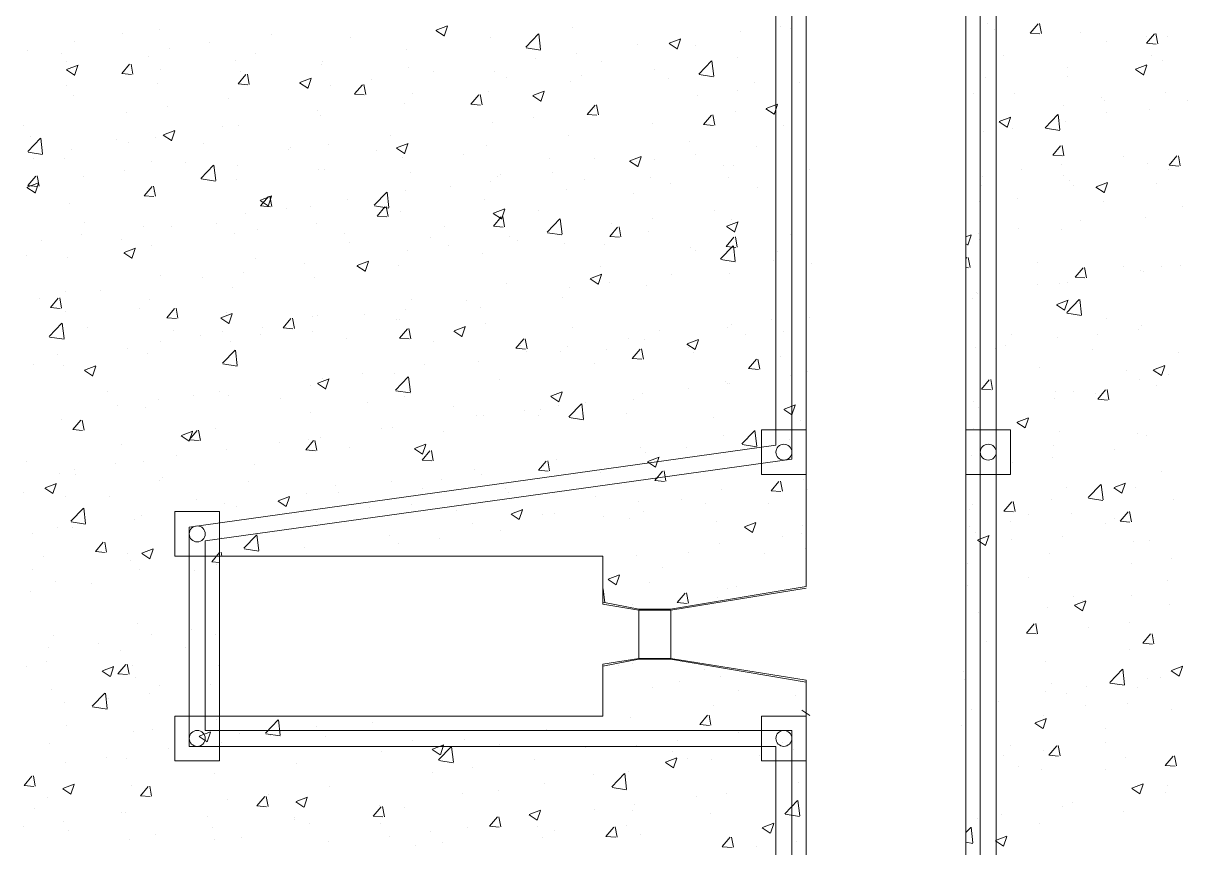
# Model space of a CAD drawing. Header units: millimetres. Extents: x 100 to 1222, y 100 to 694.
# Drawn here: x 294.12 to 300.95, y 525.92 to 530.76 of the extents above; entities that cross this region are included whole.
import ezdxf

# ---------------------------------------------------------------- set-up
doc = ezdxf.new("R2010")
doc.units = ezdxf.units.MM
for name, color, linetype, lineweight in [('Alvenaria', 8, 'Continuous', 9), ('Aço 1020', 6, 'Continuous', 9), ('DIVERSOS', 1, 'Continuous', 9), ('PAREDE', 7, 'Continuous', 9)]:
    doc.layers.add(name, color=color, linetype=linetype, lineweight=lineweight)

msp = doc.modelspace()

# ---------------------------------------------------------------- linework, layer by layer
at = {"layer": 'Alvenaria'}
for p, q in [((294.6965, 530.6985), (294.6965, 530.6985)), ((294.9147, 530.7269), (294.9147, 530.7269)), ((296.5391, 530.7182), (296.5865, 530.6862)), ((296.5403, 530.7209), (296.607, 530.7465)), ((296.5868, 530.6861), (296.6061, 530.7437)), ((297.0663, 530.6207), (297.1405, 530.698)), ((297.1532, 530.6078), (297.1427, 530.6983)), ((297.3382, 530.7373), (297.3382, 530.7373)), ((298.3243, 530.7126), (298.3243, 530.7126)), ((298.5627, 530.744), (298.5627, 530.744)), ((298.6214, 530.7281), (298.6214, 530.7281)), ((299.7752, 530.7582), (299.7752, 530.7582)), ((299.8176, 530.7259), (299.8176, 530.7259)), ((300.0281, 530.7036), (300.0741, 530.7583)), ((300.0281, 530.7036), (300.0851, 530.6986)), ((300.0937, 530.7002), (300.0827, 530.7599)), ((300.3261, 530.7044), (300.3261, 530.7044)), ((300.7113, 530.6438), (300.7573, 530.6986)), ((300.7769, 530.6404), (300.7659, 530.7001)), ((294.42, 530.6555), (294.42, 530.6555)), ((295.2111, 530.6455), (295.2111, 530.6455)), ((295.5718, 530.693), (295.5718, 530.693)), ((296.0357, 530.68), (296.0357, 530.68)), ((296.8571, 530.6764), (296.8571, 530.6764)), ((297.7227, 530.6334), (297.7227, 530.6334)), ((297.9079, 530.6419), (297.9553, 530.6099)), ((297.9092, 530.6446), (297.9759, 530.6702)), ((297.9557, 530.6098), (297.975, 530.6674)), ((298.0659, 530.6328), (298.0659, 530.6328)), ((300.4752, 530.6531), (300.4752, 530.6531)), ((300.7113, 530.6438), (300.7683, 530.6388)), ((300.7136, 530.6845), (300.7136, 530.6845)), ((300.8346, 530.6829), (300.8346, 530.6829)), ((294.141, 530.6031), (294.141, 530.6031)), ((294.3427, 530.5845), (294.3427, 530.5845)), ((294.8511, 530.563), (294.8511, 530.563)), ((294.9726, 530.6141), (294.9726, 530.6141)), ((295.4802, 530.5847), (295.4802, 530.5847)), ((296.368, 530.6093), (296.368, 530.6093)), ((297.0679, 530.6172), (297.1527, 530.604)), ((297.362, 530.5859), (297.362, 530.5859)), ((298.3104, 530.5587), (298.3104, 530.5587)), ((299.8736, 530.5739), (299.8736, 530.5739)), ((300.7395, 530.5735), (300.7395, 530.5735)), ((294.371, 530.5349), (294.371, 530.5349)), ((294.3711, 530.4899), (294.4378, 530.5155)), ((294.4176, 530.4552), (294.4369, 530.5127)), ((294.6948, 530.4653), (294.7407, 530.52)), ((294.7603, 530.4619), (294.7493, 530.5216)), ((294.9247, 530.4893), (294.9247, 530.4893)), ((295.3596, 530.5415), (295.3596, 530.5415)), ((295.8681, 530.5201), (295.8681, 530.5201)), ((295.8733, 530.5379), (295.8733, 530.5379)), ((296.3765, 530.4986), (296.3765, 530.4986)), ((297.1235, 530.5546), (297.1235, 530.5546)), ((297.5104, 530.5374), (297.5104, 530.5374)), ((297.8213, 530.4917), (297.8213, 530.4917)), ((298.0828, 530.4631), (298.157, 530.5404)), ((298.1698, 530.4502), (298.1593, 530.5406)), ((300.2448, 530.5021), (300.2448, 530.5021)), ((300.6457, 530.4893), (300.6931, 530.4574)), ((300.6469, 530.492), (300.7136, 530.5176)), ((300.6934, 530.4572), (300.7127, 530.5148)), ((300.804, 530.5412), (300.804, 530.5412)), ((294.3699, 530.4872), (294.4173, 530.4553)), ((294.6948, 530.4653), (294.7517, 530.4603)), ((295.378, 530.4056), (295.4239, 530.4603)), ((295.3922, 530.4769), (295.3922, 530.4769)), ((295.4435, 530.4021), (295.4325, 530.4618)), ((295.74, 530.4137), (295.8067, 530.4393)), ((295.7865, 530.3789), (295.8058, 530.4364)), ((296.1612, 530.4279), (296.1612, 530.4279)), ((296.522, 530.4754), (296.522, 530.4754)), ((296.885, 530.4771), (296.885, 530.4771)), ((296.955, 530.4421), (296.955, 530.4421)), ((297.3266, 530.4203), (297.3266, 530.4203)), ((297.3934, 530.4556), (297.3934, 530.4556)), ((297.9019, 530.4341), (297.9019, 530.4341)), ((298.0845, 530.4595), (298.1692, 530.4464)), ((299.7637, 530.4411), (299.7637, 530.4411)), ((300.2485, 530.4458), (300.2485, 530.4458)), ((294.3693, 530.394), (294.3693, 530.394)), ((294.9031, 530.4098), (294.9031, 530.4098)), ((295.378, 530.4055), (295.4349, 530.4005)), ((295.7388, 530.411), (295.7861, 530.379)), ((295.9228, 530.3965), (295.9228, 530.3965)), ((296.0612, 530.3458), (296.1071, 530.4005)), ((296.1267, 530.3423), (296.1157, 530.4021)), ((296.8455, 530.3593), (296.8455, 530.3593)), ((297.1089, 530.3374), (297.1755, 530.363)), ((297.1554, 530.3026), (297.1747, 530.3602)), ((298.3121, 530.3683), (298.3121, 530.3683)), ((298.4104, 530.4126), (298.4104, 530.4126)), ((298.6729, 530.4158), (298.6729, 530.4158)), ((300.8238, 530.3563), (300.8238, 530.3563)), ((294.4084, 530.3384), (294.4084, 530.3384)), ((295.3212, 530.3173), (295.3212, 530.3173)), ((296.0612, 530.3457), (296.1181, 530.3408)), ((296.3564, 530.2922), (296.3564, 530.2922)), ((296.3995, 530.3467), (296.3995, 530.3467)), ((296.7443, 530.286), (296.7903, 530.3407)), ((296.7443, 530.286), (296.8013, 530.281)), ((296.8099, 530.2826), (296.7989, 530.3423)), ((297.1076, 530.3347), (297.155, 530.3027)), ((298.0737, 530.337), (298.0737, 530.337)), ((298.4777, 530.2611), (298.5444, 530.2867)), ((298.5242, 530.2263), (298.5435, 530.2839)), ((299.6931, 530.3505), (299.6931, 530.3505)), ((299.9358, 530.3482), (299.9358, 530.3482)), ((300.4442, 530.3267), (300.4442, 530.3267)), ((300.463, 530.3088), (300.463, 530.3088)), ((300.9527, 530.3052), (300.9527, 530.3052)), ((294.722, 530.2384), (294.722, 530.2384)), ((294.9605, 530.2698), (294.9605, 530.2698)), ((295.844, 530.2514), (295.844, 530.2514)), ((295.8617, 530.2208), (295.8617, 530.2208)), ((297.4275, 530.2262), (297.4735, 530.281)), ((297.4275, 530.2262), (297.4845, 530.2212)), ((297.4721, 530.2578), (297.4721, 530.2578)), ((297.4931, 530.2228), (297.4821, 530.2825)), ((298.1107, 530.1665), (298.1567, 530.2212)), ((298.1763, 530.163), (298.1653, 530.2227)), ((298.2988, 530.2417), (298.2988, 530.2417)), ((298.4765, 530.2584), (298.5239, 530.2264)), ((300.1159, 530.1477), (300.1901, 530.2251)), ((300.2029, 530.1349), (300.1924, 530.2253)), ((300.2246, 530.2774), (300.2246, 530.2774)), ((300.4768, 530.2367), (300.4768, 530.2367)), ((300.7279, 530.2564), (300.7279, 530.2564)), ((294.1205, 530.1592), (294.1205, 530.1592)), ((295.2885, 530.156), (295.2885, 530.156)), ((295.3806, 530.1598), (295.3806, 530.1598)), ((296.8729, 530.1789), (296.8729, 530.1789)), ((297.1114, 530.2103), (297.1114, 530.2103)), ((297.8097, 530.1746), (297.8097, 530.1746)), ((298.1107, 530.1664), (298.1677, 530.1614)), ((298.5821, 530.1598), (298.5821, 530.1598)), ((299.8454, 530.1821), (299.8927, 530.1502)), ((299.8466, 530.1848), (299.9133, 530.2104)), ((299.8931, 530.15), (299.9124, 530.2076)), ((300.2332, 530.185), (300.2332, 530.185)), ((294.1429, 530.0082), (294.2171, 530.0855)), ((294.1572, 530.0978), (294.1572, 530.0978)), ((294.2299, 529.9953), (294.2194, 530.0858)), ((294.8916, 530.0928), (294.8916, 530.0928)), ((294.9385, 530.1038), (294.9858, 530.0718)), ((294.9397, 530.1064), (295.0064, 530.132)), ((294.9862, 530.0717), (295.0055, 530.1292)), ((296.2714, 530.0997), (296.2714, 530.0997)), ((297.315, 530.1032), (297.315, 530.1032)), ((299.7521, 530.124), (299.7521, 530.124)), ((299.9213, 530.1413), (299.9213, 530.1413)), ((300.1176, 530.1442), (300.2023, 530.1311)), ((294.3968, 530.0213), (294.3968, 530.0213)), ((294.6656, 530.0763), (294.6656, 530.0763)), ((294.733, 530.0607), (294.733, 530.0607)), ((295.1741, 530.0548), (295.1741, 530.0548)), ((295.6722, 530.0208), (295.6722, 530.0208)), ((295.6826, 530.0333), (295.6826, 530.0333)), ((295.9106, 530.0522), (295.9106, 530.0522)), ((296.191, 530.0118), (296.191, 530.0118)), ((296.3073, 530.0275), (296.3547, 529.9955)), ((296.3085, 530.0302), (296.3752, 530.0558)), ((296.3551, 529.9954), (296.3744, 530.0529)), ((296.8339, 530.0422), (296.8339, 530.0422)), ((298.0266, 530.0644), (298.0266, 530.0644)), ((298.4223, 530.0402), (298.4223, 530.0402)), ((300.1603, 529.9872), (300.2062, 530.0419)), ((300.2259, 529.9837), (300.2148, 530.0434)), ((294.1446, 530.0046), (294.2293, 529.9915)), ((294.1775, 529.9653), (294.1775, 529.9653)), ((294.358, 529.9698), (294.358, 529.9698)), ((294.8665, 529.9484), (294.8665, 529.9484)), ((295.0706, 529.9416), (295.0706, 529.9416)), ((296.3449, 529.9751), (296.3449, 529.9751)), ((296.6995, 529.9904), (296.6995, 529.9904)), ((297.208, 529.9689), (297.208, 529.9689)), ((297.4711, 529.9691), (297.4711, 529.9691)), ((297.6762, 529.9512), (297.7236, 529.9192)), ((297.6774, 529.9539), (297.7441, 529.9795)), ((297.7164, 529.9474), (297.7164, 529.9474)), ((297.7239, 529.9191), (297.7432, 529.9767)), ((297.8231, 529.9613), (297.8231, 529.9613)), ((298.0616, 529.9927), (298.0616, 529.9927)), ((300.1603, 529.9871), (300.2172, 529.9821)), ((300.5732, 529.9806), (300.5732, 529.9806)), ((300.8435, 529.9274), (300.8894, 529.9821)), ((300.9091, 529.9239), (300.898, 529.9836)), ((294.7099, 529.8941), (294.7099, 529.8941)), ((295.1595, 529.8505), (295.2337, 529.9278)), ((295.2464, 529.8376), (295.2359, 529.9281)), ((295.3749, 529.9269), (295.3749, 529.9269)), ((295.8501, 529.9037), (295.8501, 529.9037)), ((295.8834, 529.9054), (295.8834, 529.9054)), ((296.3919, 529.8839), (296.3919, 529.8839)), ((296.9156, 529.8737), (296.9156, 529.8737)), ((297.2216, 529.8821), (297.2216, 529.8821)), ((298.2249, 529.9259), (298.2249, 529.9259)), ((298.2872, 529.9246), (298.2872, 529.9246)), ((298.7334, 529.9044), (298.7334, 529.9044)), ((299.974, 529.9018), (299.974, 529.9018)), ((300.2125, 529.9332), (300.2125, 529.9332)), ((300.7163, 529.9393), (300.7163, 529.9393)), ((300.8405, 529.9034), (300.8405, 529.9034)), ((300.8435, 529.9273), (300.9004, 529.9224)), ((294.1394, 529.7992), (294.2061, 529.8248)), ((294.1437, 529.8086), (294.1897, 529.8634)), ((294.1437, 529.8086), (294.2007, 529.8036)), ((294.1859, 529.7645), (294.2052, 529.822)), ((294.2093, 529.8052), (294.1983, 529.8649)), ((294.4715, 529.8627), (294.4715, 529.8627)), ((294.8925, 529.7454), (294.8815, 529.8051)), ((295.1611, 529.847), (295.2458, 529.8338)), ((295.369, 529.8427), (295.369, 529.8427)), ((296.8608, 529.8346), (296.8608, 529.8346)), ((296.9003, 529.8624), (296.9003, 529.8624)), ((297.4088, 529.8409), (297.4088, 529.8409)), ((297.7982, 529.8575), (297.7982, 529.8575)), ((297.9173, 529.8195), (297.9173, 529.8195)), ((298.2548, 529.8553), (298.2548, 529.8553)), ((299.7405, 529.8069), (299.7405, 529.8069)), ((299.7503, 529.8615), (299.7503, 529.8615)), ((300.2216, 529.8679), (300.2216, 529.8679)), ((300.2588, 529.84), (300.2588, 529.84)), ((300.2851, 529.808), (300.2851, 529.808)), ((300.4151, 529.8013), (300.4818, 529.8269)), ((300.4617, 529.7665), (300.481, 529.8241)), ((300.7672, 529.8185), (300.7672, 529.8185)), ((294.1381, 529.7965), (294.1855, 529.7646)), ((294.8269, 529.7489), (294.8729, 529.8036)), ((294.8269, 529.7488), (294.8839, 529.7438)), ((294.88, 529.7757), (294.88, 529.7757)), ((295.5082, 529.723), (295.5749, 529.7486)), ((295.5101, 529.6891), (295.556, 529.7438)), ((295.5547, 529.6882), (295.5741, 529.7457)), ((295.5757, 529.6857), (295.5647, 529.7454)), ((296.176, 529.6929), (296.2502, 529.7702)), ((296.263, 529.68), (296.2525, 529.7704)), ((296.3601, 529.7784), (296.3601, 529.7784)), ((296.6224, 529.8032), (296.6224, 529.8032)), ((297.3034, 529.7861), (297.3034, 529.7861)), ((297.6994, 529.7599), (297.6994, 529.7599)), ((298.4257, 529.798), (298.4257, 529.798)), ((300.4139, 529.7986), (300.4613, 529.7667)), ((294.3853, 529.7043), (294.3853, 529.7043)), ((295.507, 529.7203), (295.5544, 529.6883)), ((295.5101, 529.689), (295.5671, 529.6841)), ((295.6601, 529.6765), (295.6601, 529.6765)), ((295.8047, 529.683), (295.8047, 529.683)), ((296.0208, 529.724), (296.0208, 529.724)), ((296.1777, 529.6893), (296.2624, 529.6762)), ((296.1933, 529.6293), (296.2392, 529.684)), ((296.2589, 529.6259), (296.2479, 529.6856)), ((296.8223, 529.7251), (296.8223, 529.7251)), ((296.8771, 529.6467), (296.9438, 529.6723)), ((296.9236, 529.6119), (296.9429, 529.6695)), ((299.7296, 529.7127), (299.7296, 529.7127)), ((299.9511, 529.7335), (299.9511, 529.7335)), ((300.4596, 529.712), (300.4596, 529.712)), ((300.9242, 529.6842), (300.9242, 529.6842)), ((295.4216, 529.6451), (295.4216, 529.6451)), ((296.1933, 529.6293), (296.2502, 529.6243)), ((296.3333, 529.658), (296.3333, 529.658)), ((296.8759, 529.644), (296.9233, 529.612)), ((296.8765, 529.5695), (296.9224, 529.6243)), ((296.9421, 529.5661), (296.9311, 529.6258)), ((297.1439, 529.6646), (297.1439, 529.6646)), ((297.1926, 529.5352), (297.2667, 529.6125)), ((297.2795, 529.5223), (297.269, 529.6128)), ((297.811, 529.617), (297.811, 529.617)), ((298.1717, 529.6645), (298.1717, 529.6645)), ((298.2756, 529.6075), (298.2756, 529.6075)), ((300.3226, 529.605), (300.3226, 529.605)), ((300.7047, 529.6223), (300.7047, 529.6223)), ((294.4761, 529.5921), (294.4761, 529.5921)), ((294.8201, 529.5659), (294.8201, 529.5659)), ((294.9846, 529.5706), (294.9846, 529.5706)), ((295.2492, 529.5877), (295.2492, 529.5877)), ((295.4931, 529.5492), (295.4931, 529.5492)), ((295.8386, 529.5866), (295.8386, 529.5866)), ((296.5884, 529.5692), (296.5884, 529.5692)), ((296.8765, 529.5695), (296.9334, 529.5645)), ((297.1942, 529.5317), (297.2789, 529.5185)), ((297.5597, 529.5098), (297.6056, 529.5645)), ((297.5725, 529.5856), (297.5725, 529.5856)), ((297.6253, 529.5063), (297.6142, 529.566)), ((297.7866, 529.5404), (297.7866, 529.5404)), ((298.2447, 529.5677), (298.2921, 529.5357)), ((298.246, 529.5704), (298.3127, 529.596)), ((298.2925, 529.5356), (298.3118, 529.5932)), ((299.9619, 529.5575), (299.9619, 529.5575)), ((300.21, 529.5508), (300.21, 529.5508)), ((294.2209, 529.487), (294.2209, 529.487)), ((294.4593, 529.5184), (294.4593, 529.5184)), ((294.6937, 529.4923), (294.6937, 529.4923)), ((295.3574, 529.5257), (295.3574, 529.5257)), ((296.0015, 529.5277), (296.0015, 529.5277)), ((296.0329, 529.4739), (296.0329, 529.4739)), ((296.51, 529.5062), (296.51, 529.5062)), ((296.971, 529.5064), (296.971, 529.5064)), ((297.0185, 529.4847), (297.0185, 529.4847)), ((297.2919, 529.469), (297.2919, 529.469)), ((297.5269, 529.4632), (297.5269, 529.4632)), ((297.5597, 529.5097), (297.6166, 529.5047)), ((298.2429, 529.45), (298.2888, 529.5047)), ((298.3084, 529.4466), (298.2974, 529.5063)), ((298.6186, 529.522), (298.6186, 529.522)), ((299.6504, 529.5078), (299.6815, 529.5197)), ((299.6504, 529.4666), (299.661, 529.4594)), ((299.6613, 529.4593), (299.6807, 529.5169)), ((299.7234, 529.5261), (299.7234, 529.5261)), ((299.7289, 529.4899), (299.7289, 529.4899)), ((294.1382, 529.397), (294.1382, 529.397)), ((294.7067, 529.413), (294.7541, 529.3811)), ((294.7079, 529.4157), (294.7746, 529.4413)), ((294.7544, 529.381), (294.7737, 529.4385)), ((294.8684, 529.4586), (294.8684, 529.4586)), ((296.3718, 529.4275), (296.3718, 529.4275)), ((296.6102, 529.4589), (296.6102, 529.4589)), ((296.8107, 529.408), (296.8107, 529.408)), ((298.0354, 529.4418), (298.0354, 529.4418)), ((298.0631, 529.4266), (298.0631, 529.4266)), ((298.2091, 529.3775), (298.2833, 529.4549)), ((298.2429, 529.45), (298.2998, 529.445)), ((298.2961, 529.3647), (298.2855, 529.4551)), ((298.5439, 529.4203), (298.5439, 529.4203)), ((294.3737, 529.3872), (294.3737, 529.3872)), ((295.4774, 529.3786), (295.4774, 529.3786)), ((295.7702, 529.3483), (295.7702, 529.3483)), ((296.0756, 529.3368), (296.1229, 529.3048)), ((296.0768, 529.3395), (296.1435, 529.3651)), ((296.1233, 529.3047), (296.1426, 529.3622)), ((296.3217, 529.341), (296.3217, 529.341)), ((297.5076, 529.3313), (297.5076, 529.3313)), ((298.2108, 529.374), (298.2955, 529.3609)), ((298.5227, 529.368), (298.5227, 529.368)), ((298.7452, 529.3514), (298.7452, 529.3514)), ((299.6504, 529.3795), (299.6552, 529.3852)), ((299.6504, 529.3268), (299.6662, 529.3254)), ((299.6748, 529.327), (299.6638, 529.3867)), ((300.0693, 529.3558), (300.0693, 529.3558)), ((300.358, 529.2673), (300.347, 529.327)), ((300.5777, 529.3343), (300.5777, 529.3343)), ((300.8012, 529.335), (300.8012, 529.335)), ((300.9121, 529.3399), (300.9121, 529.3399)), ((294.9219, 529.2832), (294.9219, 529.2832)), ((295.171, 529.2694), (295.171, 529.2694)), ((295.4095, 529.3008), (295.4095, 529.3008)), ((295.827, 529.2696), (295.827, 529.2696)), ((297.4444, 529.2605), (297.4918, 529.2285)), ((297.4457, 529.2632), (297.5123, 529.2888)), ((297.4922, 529.2284), (297.5115, 529.286)), ((297.9212, 529.2888), (297.9212, 529.2888)), ((298.264, 529.2904), (298.264, 529.2904)), ((300.2925, 529.2707), (300.3384, 529.3254)), ((300.2925, 529.2706), (300.3494, 529.2657)), ((300.6736, 529.3085), (300.6736, 529.3085)), ((300.6932, 529.3052), (300.6932, 529.3052)), ((294.5695, 529.1902), (294.5695, 529.1902)), ((295.3459, 529.2086), (295.3459, 529.2086)), ((296.9522, 529.2359), (296.9522, 529.2359)), ((297.322, 529.2099), (297.322, 529.2099)), ((297.5604, 529.2413), (297.5604, 529.2413)), ((297.775, 529.2233), (297.775, 529.2233)), ((300.0721, 529.2293), (300.0721, 529.2293)), ((300.1984, 529.2338), (300.1984, 529.2338)), ((300.2457, 529.2397), (300.2457, 529.2397)), ((294.2088, 529.1428), (294.2088, 529.1428)), ((294.2759, 529.0922), (294.3218, 529.1469)), ((294.3415, 529.0887), (294.3305, 529.1484)), ((294.3664, 529.1879), (294.3664, 529.1879)), ((294.8568, 529.1415), (294.8568, 529.1415)), ((296.3967, 529.1406), (296.3967, 529.1406)), ((296.7204, 529.1307), (296.7204, 529.1307)), ((297.2803, 529.1519), (297.2803, 529.1519)), ((299.6902, 529.1443), (299.6902, 529.1443)), ((299.7113, 529.1818), (299.7113, 529.1818)), ((299.7173, 529.1728), (299.7173, 529.1728)), ((300.1834, 529.1106), (300.2501, 529.1362)), ((300.2299, 529.0758), (300.2492, 529.1334)), ((300.2422, 529.0622), (300.3164, 529.1395)), ((300.3292, 529.0494), (300.3186, 529.1398)), ((294.2759, 529.0921), (294.3328, 529.0871)), ((294.2907, 529.1054), (294.2907, 529.1054)), ((294.3621, 529.0701), (294.3621, 529.0701)), ((294.7991, 529.0839), (294.7991, 529.0839)), ((294.9591, 529.0324), (295.005, 529.0871)), ((295.0247, 529.029), (295.0136, 529.0887)), ((295.2765, 529.0322), (295.3432, 529.0578)), ((295.3076, 529.0624), (295.3076, 529.0624)), ((295.323, 528.9975), (295.3423, 529.055)), ((296.3597, 529.0832), (296.3597, 529.0832)), ((296.7992, 529.091), (296.7992, 529.091)), ((300.1822, 529.1079), (300.2295, 529.076)), ((300.2439, 529.0587), (300.3286, 529.0456)), ((294.2692, 528.9227), (294.3434, 529)), ((294.3562, 528.9098), (294.3456, 529.0003)), ((294.9591, 529.0324), (295.016, 529.0274)), ((295.2753, 529.0296), (295.3226, 528.9976)), ((295.6423, 528.9726), (295.6882, 529.0274)), ((295.7078, 528.9692), (295.6968, 529.0289)), ((295.8161, 529.041), (295.8161, 529.041)), ((295.8412, 529.0452), (295.8412, 529.0452)), ((296.1212, 529.0518), (296.1212, 529.0518)), ((296.3101, 529.0239), (296.3101, 529.0239)), ((296.3245, 529.0195), (296.3245, 529.0195)), ((296.833, 528.998), (296.833, 528.998)), ((298.2721, 528.9923), (298.2721, 528.9923)), ((298.5106, 529.0237), (298.5106, 529.0237)), ((298.7336, 529.0343), (298.7336, 529.0343)), ((300.474, 529.0306), (300.474, 529.0306)), ((300.6816, 528.9881), (300.6816, 528.9881)), ((294.2709, 528.9191), (294.3556, 528.906)), ((294.4915, 528.9775), (294.4915, 528.9775)), ((295, 528.956), (295, 528.956)), ((295.1589, 528.9252), (295.1589, 528.9252)), ((295.2857, 528.9499), (295.2857, 528.9499)), ((295.5084, 528.9345), (295.5084, 528.9345)), ((295.5197, 528.9726), (295.5197, 528.9726)), ((295.6423, 528.9726), (295.6992, 528.9676)), ((295.8154, 528.9525), (295.8154, 528.9525)), ((296.3255, 528.9129), (296.3714, 528.9676)), ((296.391, 528.9094), (296.38, 528.9691)), ((296.6441, 528.9533), (296.6915, 528.9213)), ((296.6453, 528.956), (296.712, 528.9816)), ((296.6919, 528.9212), (296.7112, 528.9787)), ((297.3414, 528.9765), (297.3414, 528.9765)), ((297.8499, 528.955), (297.8499, 528.955)), ((298.2525, 528.9733), (298.2525, 528.9733)), ((298.3584, 528.9335), (298.3584, 528.9335)), ((298.5793, 528.9536), (298.5793, 528.9536)), ((299.9185, 528.9352), (299.9185, 528.9352)), ((300.1869, 528.9167), (300.1869, 528.9167)), ((300.423, 528.9328), (300.423, 528.9328)), ((300.6615, 528.9642), (300.6615, 528.9642)), ((294.7302, 528.8545), (294.7302, 528.8545)), ((294.9205, 528.8938), (294.9205, 528.8938)), ((295.3343, 528.8915), (295.3343, 528.8915)), ((296.0169, 528.913), (296.0169, 528.913)), ((296.3255, 528.9128), (296.3824, 528.9078)), ((296.5253, 528.8915), (296.5253, 528.8915)), ((297.0087, 528.8531), (297.0546, 528.9078)), ((297.0087, 528.853), (297.0656, 528.8481)), ((297.0338, 528.87), (297.0338, 528.87)), ((297.0742, 528.8496), (297.0632, 528.9094)), ((297.3098, 528.8656), (297.3098, 528.8656)), ((297.5423, 528.8486), (297.5423, 528.8486)), ((297.6706, 528.9131), (297.6706, 528.9131)), ((297.6919, 528.7933), (297.7378, 528.848)), ((297.7574, 528.7899), (297.7464, 528.8496)), ((297.7634, 528.9063), (297.7634, 528.9063)), ((298.013, 528.877), (298.0604, 528.845)), ((298.0142, 528.8797), (298.0809, 528.9053)), ((298.0238, 528.8583), (298.0238, 528.8583)), ((298.0607, 528.8449), (298.08, 528.9025)), ((299.7058, 528.8557), (299.7058, 528.8557)), ((299.8215, 528.8536), (299.8215, 528.8536)), ((299.8838, 528.8691), (299.8838, 528.8691)), ((294.3189, 528.8146), (294.3189, 528.8146)), ((294.8452, 528.8244), (294.8452, 528.8244)), ((295.2857, 528.765), (295.3599, 528.8423)), ((295.3727, 528.7521), (295.3622, 528.8426)), ((297.0714, 528.8342), (297.0714, 528.8342)), ((297.2687, 528.8348), (297.2687, 528.8348)), ((297.6919, 528.7933), (297.7488, 528.7883)), ((298.0507, 528.8271), (298.0507, 528.8271)), ((298.3751, 528.7335), (298.421, 528.7883)), ((298.4406, 528.7301), (298.4296, 528.7898)), ((298.5592, 528.8056), (298.5592, 528.8056)), ((300.3922, 528.8476), (300.3922, 528.8476)), ((300.9007, 528.8261), (300.9007, 528.8261)), ((294.1747, 528.7592), (294.1747, 528.7592)), ((294.3505, 528.753), (294.3505, 528.753)), ((294.4749, 528.7223), (294.5223, 528.6904)), ((294.4762, 528.725), (294.5429, 528.7506)), ((294.5227, 528.6903), (294.542, 528.7478)), ((295.2874, 528.7615), (295.3721, 528.7483)), ((296.4698, 528.755), (296.4698, 528.755)), ((296.7876, 528.7739), (296.7876, 528.7739)), ((297.4683, 528.7629), (297.4683, 528.7629)), ((298.3751, 528.7335), (298.432, 528.7285)), ((298.722, 528.7172), (298.722, 528.7172)), ((300.0846, 528.7412), (300.0846, 528.7412)), ((300.5931, 528.7197), (300.5931, 528.7197)), ((300.7507, 528.7244), (300.7981, 528.6925)), ((300.7519, 528.7271), (300.8186, 528.7527)), ((300.7984, 528.6923), (300.8178, 528.7499)), ((295.8438, 528.6461), (295.8912, 528.6141)), ((295.845, 528.6488), (295.9117, 528.6744)), ((295.8706, 528.6762), (295.8706, 528.6762)), ((295.8915, 528.614), (295.9109, 528.6715)), ((296.1091, 528.7076), (296.1091, 528.7076)), ((296.2985, 528.7068), (296.2985, 528.7068)), ((296.3023, 528.6074), (296.3765, 528.6847)), ((296.3893, 528.5945), (296.3787, 528.6849)), ((296.9128, 528.6676), (296.9128, 528.6676)), ((298.2409, 528.6562), (298.2409, 528.6562)), ((298.252, 528.6492), (298.252, 528.6492)), ((298.26, 528.648), (298.26, 528.648)), ((298.6207, 528.6955), (298.6207, 528.6955)), ((299.7414, 528.614), (299.7874, 528.6687)), ((299.807, 528.6106), (299.796, 528.6703)), ((300.67, 528.671), (300.67, 528.671)), ((300.8377, 528.6972), (300.8377, 528.6972)), ((294.6096, 528.5998), (294.6096, 528.5998)), ((295.1181, 528.5783), (295.1181, 528.5783)), ((295.2691, 528.597), (295.2691, 528.597)), ((295.3227, 528.5744), (295.3227, 528.5744)), ((295.8038, 528.6354), (295.8038, 528.6354)), ((296.304, 528.6038), (296.3887, 528.5907)), ((297.2139, 528.5725), (297.2806, 528.5981)), ((297.2604, 528.5377), (297.2797, 528.5953)), ((297.7518, 528.5892), (297.7518, 528.5892)), ((298.0216, 528.6166), (298.0216, 528.6166)), ((299.7414, 528.614), (299.7984, 528.609)), ((300.1753, 528.5996), (300.1753, 528.5996)), ((300.2823, 528.6019), (300.2823, 528.6019)), ((300.4109, 528.5885), (300.4109, 528.5885)), ((300.4246, 528.5542), (300.4706, 528.6089)), ((300.4902, 528.5508), (300.4792, 528.6105)), ((300.7717, 528.636), (300.7717, 528.636)), ((294.6699, 528.5181), (294.6699, 528.5181)), ((294.8337, 528.5073), (294.8337, 528.5073)), ((294.9084, 528.5495), (294.9084, 528.5495)), ((295.6266, 528.5568), (295.6266, 528.5568)), ((296.135, 528.5353), (296.135, 528.5353)), ((296.3573, 528.5722), (296.3573, 528.5722)), ((296.6435, 528.5138), (296.6435, 528.5138)), ((297.2127, 528.5698), (297.2601, 528.5378)), ((297.2571, 528.5178), (297.2571, 528.5178)), ((297.3188, 528.4497), (297.393, 528.527)), ((297.4058, 528.4368), (297.3953, 528.5273)), ((297.42, 528.5375), (297.42, 528.5375)), ((297.6965, 528.5538), (297.6965, 528.5538)), ((298.5828, 528.4962), (298.6495, 528.5218)), ((298.6293, 528.4614), (298.6486, 528.519)), ((299.6942, 528.5386), (299.6942, 528.5386)), ((299.7268, 528.5065), (299.7268, 528.5065)), ((300.1725, 528.5571), (300.1725, 528.5571)), ((300.4246, 528.5542), (300.4816, 528.5492)), ((295.8019, 528.4769), (295.8019, 528.4769)), ((296.776, 528.4568), (296.776, 528.4568)), ((296.8208, 528.4586), (296.8208, 528.4586)), ((297.0593, 528.49), (297.0593, 528.49)), ((297.1411, 528.4585), (297.1411, 528.4585)), ((297.1519, 528.4923), (297.1519, 528.4923)), ((297.3205, 528.4462), (297.4052, 528.433)), ((297.6604, 528.4709), (297.6604, 528.4709)), ((298.1689, 528.4494), (298.1689, 528.4494)), ((298.5815, 528.4935), (298.6289, 528.4615)), ((299.9516, 528.4199), (300.0183, 528.4455)), ((299.9981, 528.3851), (300.0175, 528.4427)), ((294.3389, 528.4359), (294.3389, 528.4359)), ((294.4081, 528.3757), (294.454, 528.4304)), ((294.4081, 528.3757), (294.465, 528.3707)), ((294.4736, 528.3723), (294.4626, 528.432)), ((295.0913, 528.3159), (295.1372, 528.3707)), ((295.1568, 528.3125), (295.1458, 528.3722)), ((295.2464, 528.3815), (295.2464, 528.3815)), ((296.2193, 528.3794), (296.2193, 528.3794)), ((296.2869, 528.3897), (296.2869, 528.3897)), ((298.3354, 528.292), (298.4096, 528.3694)), ((298.4223, 528.2792), (298.4118, 528.3696)), ((298.6773, 528.4279), (298.6773, 528.4279)), ((298.7104, 528.4001), (298.7104, 528.4001)), ((299.6943, 528.3849), (299.6943, 528.3849)), ((299.9504, 528.4172), (299.9978, 528.3852)), ((295.0435, 528.3388), (295.0909, 528.3069)), ((295.0447, 528.3415), (295.1114, 528.3671)), ((295.0912, 528.3068), (295.1105, 528.3643)), ((295.0913, 528.3159), (295.1482, 528.3109)), ((295.7745, 528.2562), (295.8204, 528.3109)), ((295.7922, 528.3183), (295.7922, 528.3183)), ((295.84, 528.2527), (295.829, 528.3124)), ((295.8585, 528.3319), (295.8585, 528.3319)), ((296.5856, 528.3631), (296.5856, 528.3631)), ((298.2293, 528.3392), (298.2293, 528.3392)), ((298.3702, 528.3199), (298.3702, 528.3199)), ((298.6158, 528.3158), (298.6158, 528.3158)), ((300.2027, 528.3634), (300.2027, 528.3634)), ((300.6584, 528.3539), (300.6584, 528.3539)), ((300.7112, 528.342), (300.7112, 528.342)), ((294.6909, 528.2862), (294.6909, 528.2862)), ((295.3111, 528.2573), (295.3111, 528.2573)), ((295.6201, 528.3005), (295.6201, 528.3005)), ((295.7744, 528.2561), (295.8314, 528.2511)), ((296.0301, 528.2678), (296.0301, 528.2678)), ((296.4124, 528.2626), (296.4597, 528.2306)), ((296.4136, 528.2653), (296.4803, 528.2909)), ((296.4576, 528.1964), (296.5036, 528.2511)), ((296.4601, 528.2305), (296.4794, 528.288)), ((296.5232, 528.193), (296.5122, 528.2527)), ((297.7402, 528.2721), (297.7402, 528.2721)), ((297.771, 528.241), (297.771, 528.241)), ((298.0094, 528.2724), (298.0094, 528.2724)), ((298.337, 528.2885), (298.4218, 528.2754)), ((300.1637, 528.2825), (300.1637, 528.2825)), ((300.5211, 528.2603), (300.5211, 528.2603)), ((294.1354, 528.1908), (294.1354, 528.1908)), ((294.6578, 528.1738), (294.6578, 528.1738)), ((294.8221, 528.1903), (294.8221, 528.1903)), ((295.0185, 528.2213), (295.0185, 528.2213)), ((295.4746, 528.1724), (295.4746, 528.1724)), ((296.4576, 528.1963), (296.5146, 528.1914)), ((297.1408, 528.1366), (297.1868, 528.1913)), ((297.2064, 528.1332), (297.1954, 528.1929)), ((297.2455, 528.2007), (297.2455, 528.2007)), ((297.7812, 528.1863), (297.8286, 528.1543)), ((297.7824, 528.189), (297.8491, 528.2146)), ((297.829, 528.1542), (297.8483, 528.2118)), ((298.0603, 528.2205), (298.0603, 528.2205)), ((299.6826, 528.2215), (299.6826, 528.2215)), ((299.9219, 528.1815), (299.9219, 528.1815)), ((300.1603, 528.2128), (300.1603, 528.2128)), ((294.3274, 528.1188), (294.3274, 528.1188)), ((294.4193, 528.1424), (294.4193, 528.1424)), ((294.4241, 528.113), (294.4241, 528.113)), ((296.7644, 528.1397), (296.7644, 528.1397)), ((296.8087, 528.1143), (296.8087, 528.1143)), ((297.1408, 528.1366), (297.1978, 528.1316)), ((297.1694, 528.1618), (297.1694, 528.1618)), ((297.5048, 528.1251), (297.5048, 528.1251)), ((297.824, 528.0768), (297.8699, 528.1316)), ((297.8896, 528.0734), (297.8786, 528.1331)), ((300.7984, 528.1289), (300.7984, 528.1289)), ((294.2432, 528.0316), (294.2906, 527.9997)), ((294.2444, 528.0343), (294.3111, 528.0599)), ((294.2909, 527.9996), (294.3102, 528.0571)), ((294.9191, 528.0771), (294.9191, 528.0771)), ((294.9326, 528.0916), (294.9326, 528.0916)), ((295.4411, 528.0701), (295.4411, 528.0701)), ((295.9495, 528.0486), (295.9495, 528.0486)), ((296.2754, 528.0726), (296.2754, 528.0726)), ((296.5702, 528.0829), (296.5702, 528.0829)), ((296.9493, 528.0298), (296.9493, 528.0298)), ((297.824, 528.0768), (297.881, 528.0718)), ((298.5072, 528.0171), (298.5531, 528.0718)), ((298.5728, 528.0136), (298.5618, 528.0733)), ((298.6988, 528.0831), (298.6988, 528.0831)), ((300.2429, 528.0336), (300.2429, 528.0336)), ((300.3685, 527.9767), (300.4427, 528.054)), ((300.4554, 527.9638), (300.4449, 528.0543)), ((300.519, 528.0337), (300.5663, 528.0018)), ((300.5202, 528.0364), (300.5869, 528.062)), ((300.5667, 528.0016), (300.586, 528.0592)), ((300.6468, 528.0369), (300.6468, 528.0369)), ((294.1165, 528.0066), (294.1165, 528.0066)), ((294.3636, 527.9817), (294.3636, 527.9817)), ((294.625, 527.9851), (294.625, 527.9851)), ((295.1334, 527.9636), (295.1334, 527.9636)), ((295.6133, 527.958), (295.68, 527.9836)), ((295.6598, 527.9233), (295.6791, 527.9808)), ((295.7807, 528.0012), (295.7807, 528.0012)), ((295.9687, 528.0037), (295.9687, 528.0037)), ((296.458, 528.0271), (296.458, 528.0271)), ((296.9665, 528.0056), (296.9665, 528.0056)), ((297.4749, 527.9841), (297.4749, 527.9841)), ((297.9834, 527.9627), (297.9834, 527.9627)), ((298.2177, 528.0221), (298.2177, 528.0221)), ((298.5072, 528.017), (298.5642, 528.0121)), ((298.7212, 528.0234), (298.7212, 528.0234)), ((300.1521, 527.9654), (300.1521, 527.9654)), ((300.3701, 527.9732), (300.4549, 527.9601)), ((300.8721, 527.9639), (300.8721, 527.9639)), ((294.3955, 527.8372), (294.4697, 527.9145)), ((294.4824, 527.8243), (294.4719, 527.9148)), ((295.2995, 527.9402), (295.2995, 527.9402)), ((295.3695, 527.9248), (295.3695, 527.9248)), ((295.6079, 527.9562), (295.6079, 527.9562)), ((295.6121, 527.9554), (295.6594, 527.9234)), ((295.6419, 527.9421), (295.6419, 527.9421)), ((296.1504, 527.9206), (296.1504, 527.9206)), ((296.3939, 527.9344), (296.3939, 527.9344)), ((296.6588, 527.8992), (296.6588, 527.8992)), ((296.9821, 527.8818), (297.0488, 527.9074)), ((297.0286, 527.847), (297.048, 527.9045)), ((297.7287, 527.955), (297.7287, 527.955)), ((297.7589, 527.8967), (297.7589, 527.8967)), ((298.1196, 527.9442), (298.1196, 527.9442)), ((298.4919, 527.9412), (298.4919, 527.9412)), ((299.671, 527.9045), (299.671, 527.9045)), ((299.6874, 527.9382), (299.6874, 527.9382)), ((299.8736, 527.8975), (299.9195, 527.9523)), ((299.8736, 527.8975), (299.9305, 527.8925)), ((299.9392, 527.8941), (299.9281, 527.9538)), ((300.5568, 527.8378), (300.6027, 527.8925)), ((300.6223, 527.8343), (300.6113, 527.894)), ((294.3971, 527.8336), (294.4819, 527.8205)), ((294.7679, 527.8456), (294.7679, 527.8456)), ((294.8105, 527.8732), (294.8105, 527.8732)), ((295.8384, 527.8391), (295.8384, 527.8391)), ((296.7528, 527.8226), (296.7528, 527.8226)), ((296.9809, 527.8791), (297.0283, 527.8471)), ((297.1673, 527.8777), (297.1673, 527.8777)), ((297.2339, 527.8836), (297.2339, 527.8836)), ((297.5204, 527.8653), (297.5204, 527.8653)), ((297.6758, 527.8562), (297.6758, 527.8562)), ((298.1842, 527.8347), (298.1842, 527.8347)), ((298.351, 527.8055), (298.4177, 527.8311)), ((298.3975, 527.7707), (298.4168, 527.8283)), ((299.9098, 527.8372), (299.9098, 527.8372)), ((300.0173, 527.8767), (300.0173, 527.8767)), ((300.2705, 527.8847), (300.2705, 527.8847)), ((300.4712, 527.8244), (300.4712, 527.8244)), ((300.5257, 527.8552), (300.5257, 527.8552)), ((300.5568, 527.8377), (300.6137, 527.8327)), ((294.1688, 527.7667), (294.1688, 527.7667)), ((294.3158, 527.8018), (294.3158, 527.8018)), ((294.4072, 527.7981), (294.4072, 527.7981)), ((295.412, 527.6795), (295.4862, 527.7568)), ((295.499, 527.6666), (295.4885, 527.7571)), ((296.2638, 527.7556), (296.2638, 527.7556)), ((296.9189, 527.7861), (296.9189, 527.7861)), ((298.3498, 527.8028), (298.3972, 527.7708)), ((298.6872, 527.766), (298.6872, 527.766)), ((298.6927, 527.8132), (298.6927, 527.8132)), ((299.6713, 527.8058), (299.6713, 527.8058)), ((299.7096, 527.7703), (299.7096, 527.7703)), ((299.7199, 527.7292), (299.7866, 527.7548)), ((294.5402, 527.6592), (294.5861, 527.714)), ((294.6058, 527.6558), (294.5948, 527.7155)), ((295.2829, 527.7437), (295.2829, 527.7437)), ((296.3197, 527.7072), (296.3197, 527.7072)), ((296.5581, 527.7386), (296.5581, 527.7386)), ((298.2061, 527.705), (298.2061, 527.705)), ((298.5765, 527.7475), (298.5765, 527.7475)), ((299.7186, 527.7265), (299.766, 527.6945)), ((299.7664, 527.6944), (299.7857, 527.752)), ((299.9157, 527.7291), (299.9157, 527.7291)), ((300.2181, 527.7488), (300.2181, 527.7488)), ((300.6353, 527.7198), (300.6353, 527.7198)), ((300.7266, 527.7273), (300.7266, 527.7273)), ((294.2346, 527.6289), (294.2346, 527.6289)), ((294.5402, 527.6592), (294.5972, 527.6542)), ((294.7274, 527.6484), (294.7274, 527.6484)), ((294.8117, 527.6481), (294.8591, 527.6162)), ((294.813, 527.6508), (294.8797, 527.6764)), ((294.8595, 527.6161), (294.8788, 527.6736)), ((295.2234, 527.5995), (295.2693, 527.6542)), ((295.2824, 527.6319), (295.278, 527.6557)), ((295.4137, 527.676), (295.4984, 527.6628)), ((295.7691, 527.6841), (295.7691, 527.6841)), ((297.7171, 527.6379), (297.7171, 527.6379)), ((298.021, 527.6522), (298.021, 527.6522)), ((298.4706, 527.6477), (298.4706, 527.6477)), ((298.709, 527.6791), (298.709, 527.6791)), ((300.1405, 527.6484), (300.1405, 527.6484)), ((300.8599, 527.6196), (300.8599, 527.6196)), ((294.1719, 527.553), (294.1719, 527.553)), ((294.7431, 527.6074), (294.7431, 527.6074)), ((294.7989, 527.5561), (294.7989, 527.5561)), ((295.1189, 527.5491), (295.1189, 527.5491)), ((295.2234, 527.5994), (295.269, 527.5954)), ((295.2516, 527.5859), (295.2516, 527.5859)), ((297.869, 527.5685), (297.869, 527.5685)), ((299.6594, 527.5874), (299.6594, 527.5874)), ((300.6215, 527.5882), (300.6215, 527.5882)), ((294.3042, 527.4847), (294.3042, 527.4847)), ((297.5495, 527.4956), (297.5969, 527.4636)), ((297.5507, 527.4983), (297.6174, 527.5239)), ((297.5972, 527.4635), (297.6165, 527.5211)), ((300.0199, 527.509), (300.0199, 527.509)), ((300.8349, 527.4911), (300.8349, 527.4911)), ((294.1566, 527.4224), (294.1566, 527.4224)), ((294.5174, 527.4699), (294.5174, 527.4699)), ((297.519, 527.4412), (297.5193, 527.4415)), ((297.5311, 527.3596), (297.5216, 527.4418)), ((297.7939, 527.4785), (297.7939, 527.4785)), ((297.9562, 527.3604), (298.0021, 527.4151)), ((298.0217, 527.3569), (298.0107, 527.4167)), ((298.2492, 527.443), (298.2492, 527.443)), ((298.3024, 527.457), (298.3024, 527.457)), ((299.6592, 527.4615), (299.6592, 527.4615)), ((297.6937, 527.3477), (297.6937, 527.3477)), ((297.9562, 527.3603), (298.0131, 527.3554)), ((298.1945, 527.3879), (298.1945, 527.3879)), ((299.8278, 527.3926), (299.8278, 527.3926)), ((300.2794, 527.3957), (300.2794, 527.3957)), ((300.2884, 527.3457), (300.3551, 527.3713)), ((300.3349, 527.3109), (300.3542, 527.3685)), ((300.3362, 527.3711), (300.3362, 527.3711)), ((300.6237, 527.4027), (300.6237, 527.4027)), ((300.8447, 527.3496), (300.8447, 527.3496)), ((299.724, 527.3004), (299.724, 527.3004)), ((300.129, 527.3313), (300.129, 527.3313)), ((300.2872, 527.343), (300.3346, 527.311)), ((294.7873, 527.239), (294.7873, 527.239)), ((299.6478, 527.2703), (299.6478, 527.2703)), ((300.0058, 527.1811), (300.0517, 527.2358)), ((300.0713, 527.1776), (300.0603, 527.2373)), ((300.3709, 527.2125), (300.3709, 527.2125)), ((300.6094, 527.2439), (300.6094, 527.2439)), ((294.2926, 527.1676), (294.2926, 527.1676)), ((294.8683, 527.1735), (294.8683, 527.1735)), ((295.1068, 527.2048), (295.1068, 527.2048)), ((295.2436, 527.1754), (295.2436, 527.1754)), ((300.0058, 527.181), (300.0627, 527.176)), ((300.689, 527.1213), (300.7349, 527.176)), ((300.7545, 527.1179), (300.7435, 527.1776)), ((294.2668, 527.0943), (294.2668, 527.0943)), ((294.5576, 527.1207), (294.5576, 527.1207)), ((294.6881, 527.0801), (294.6881, 527.0801)), ((295.0661, 527.0992), (295.0661, 527.0992)), ((299.7694, 527.1333), (299.7694, 527.1333)), ((300.6121, 527.0856), (300.6121, 527.0856)), ((300.689, 527.1213), (300.7459, 527.1163)), ((294.25, 527.0142), (294.25, 527.0142)), ((297.6939, 527.0038), (297.6939, 527.0038)), ((298.0575, 527.0143), (298.0575, 527.0143)), ((300.1174, 527.0142), (300.1174, 527.0142)), ((294.1326, 526.9847), (294.1326, 526.9847)), ((294.58, 526.9574), (294.6274, 526.9255)), ((294.5812, 526.9601), (294.6479, 526.9857)), ((294.6277, 526.9254), (294.647, 526.9829)), ((294.6724, 526.9428), (294.7183, 526.9975)), ((294.6724, 526.9427), (294.7293, 526.9378)), ((294.738, 526.9393), (294.7269, 526.9991)), ((294.7585, 526.9927), (294.7585, 526.9927)), ((295.2648, 526.989), (295.2648, 526.989)), ((295.2669, 526.9712), (295.2669, 526.9712)), ((297.6084, 526.9918), (297.6084, 526.9918)), ((298.1169, 526.9703), (298.1169, 526.9703)), ((299.6363, 526.9532), (299.6363, 526.9532)), ((300.4948, 526.8912), (300.5689, 526.9685)), ((300.5817, 526.8783), (300.5712, 526.9688)), ((300.8558, 526.9595), (300.9031, 526.9276)), ((300.857, 526.9622), (300.9237, 526.9878)), ((300.9035, 526.9274), (300.9228, 526.985)), ((294.7757, 526.9219), (294.7757, 526.9219)), ((294.9163, 526.8709), (294.9163, 526.8709)), ((295.217, 526.8767), (295.217, 526.8767)), ((297.9694, 526.8963), (297.9694, 526.8963)), ((298.2079, 526.9277), (298.2079, 526.9277)), ((299.6423, 526.9058), (299.6423, 526.9058)), ((300.1507, 526.8843), (300.1507, 526.8843)), ((300.3588, 526.8682), (300.3588, 526.8682)), ((300.4964, 526.8877), (300.5811, 526.8745)), ((300.7195, 526.9157), (300.7195, 526.9157)), ((300.7956, 526.9228), (300.7956, 526.9228)), ((294.281, 526.8505), (294.281, 526.8505)), ((294.5218, 526.7517), (294.5959, 526.829)), ((294.6087, 526.7388), (294.5982, 526.8292)), ((294.6178, 526.7978), (294.6178, 526.7978)), ((294.8562, 526.8292), (294.8562, 526.8292)), ((297.8092, 526.8638), (297.8092, 526.8638)), ((298.3177, 526.8423), (298.3177, 526.8423)), ((298.6525, 526.8147), (298.6525, 526.8147)), ((300.1203, 526.8368), (300.1203, 526.8368)), ((300.2401, 526.8274), (300.2401, 526.8274)), ((300.6592, 526.8629), (300.6592, 526.8629)), ((294.3608, 526.7756), (294.3608, 526.7756)), ((294.5234, 526.7481), (294.6081, 526.735)), ((298.1714, 526.7538), (298.1714, 526.7538)), ((298.6866, 526.7286), (298.734, 526.6966)), ((299.6846, 526.7321), (299.6846, 526.7321)), ((299.8431, 526.7779), (299.8431, 526.7779)), ((300.3516, 526.7564), (300.3516, 526.7564)), ((300.6005, 526.7685), (300.6005, 526.7685)), ((300.86, 526.7349), (300.86, 526.7349)), ((295.2532, 526.6719), (295.2532, 526.6719)), ((295.5383, 526.594), (295.6125, 526.6713)), ((295.6253, 526.5811), (295.6147, 526.6716)), ((297.6823, 526.6867), (297.6823, 526.6867)), ((298.0884, 526.6439), (298.1343, 526.6986)), ((298.1539, 526.6405), (298.1429, 526.7002)), ((300.0567, 526.655), (300.1234, 526.6806)), ((300.1032, 526.6202), (300.1225, 526.6778)), ((300.1058, 526.6971), (300.1058, 526.6971)), ((294.3681, 526.6365), (294.3681, 526.6365)), ((294.7642, 526.6049), (294.7642, 526.6049)), ((294.8766, 526.615), (294.8766, 526.615)), ((295.1498, 526.5766), (295.2164, 526.6022)), ((295.1963, 526.5419), (295.2156, 526.5994)), ((295.3851, 526.5935), (295.3851, 526.5935)), ((295.8064, 526.6116), (295.8064, 526.6116)), ((295.8356, 526.6329), (295.8356, 526.6329)), ((296.1671, 526.6591), (296.1671, 526.6591)), ((297.1876, 526.6153), (297.1876, 526.6153)), ((298.0884, 526.6439), (298.1453, 526.6389)), ((298.318, 526.5996), (298.318, 526.5996)), ((299.6247, 526.6361), (299.6247, 526.6361)), ((300.0554, 526.6523), (300.1028, 526.6203)), ((300.4684, 526.6183), (300.4684, 526.6183)), ((294.2694, 526.5334), (294.2694, 526.5334)), ((295.1485, 526.5739), (295.1959, 526.542)), ((295.2801, 526.5376), (295.2801, 526.5376)), ((295.54, 526.5905), (295.6247, 526.5773)), ((295.5679, 526.5802), (295.5679, 526.5802)), ((295.8935, 526.572), (295.8935, 526.572)), ((296.402, 526.5506), (296.402, 526.5506)), ((296.5186, 526.5004), (296.5853, 526.526)), ((296.7065, 526.5543), (296.7065, 526.5543)), ((296.9104, 526.5291), (296.9104, 526.5291)), ((297.9573, 526.5521), (297.9573, 526.5521)), ((298.5737, 526.5414), (298.5737, 526.5414)), ((300.469, 526.54), (300.469, 526.54)), ((294.9664, 526.501), (294.9664, 526.501)), ((296.2175, 526.4872), (296.2175, 526.4872)), ((296.5174, 526.4977), (296.5648, 526.4657)), ((296.5549, 526.4363), (296.629, 526.5137)), ((296.5651, 526.4656), (296.5844, 526.5231)), ((296.6418, 526.4235), (296.6313, 526.5139)), ((297.4189, 526.5076), (297.4189, 526.5076)), ((297.7189, 526.5207), (297.7189, 526.5207)), ((297.9274, 526.4861), (297.9274, 526.4861)), ((298.4358, 526.4646), (298.4358, 526.4646)), ((298.6409, 526.4977), (298.6409, 526.4977)), ((299.8698, 526.4612), (299.8698, 526.4612)), ((299.9129, 526.5229), (299.9129, 526.5229)), ((300.1082, 526.4925), (300.1082, 526.4925)), ((300.1379, 526.4646), (300.1839, 526.5193)), ((300.1379, 526.4646), (300.1949, 526.4596)), ((300.2035, 526.4612), (300.1925, 526.5209)), ((300.8211, 526.4048), (300.867, 526.4596)), ((300.8867, 526.4014), (300.8757, 526.4611)), ((294.3672, 526.4221), (294.3672, 526.4221)), ((294.6057, 526.4535), (294.6057, 526.4535)), ((294.7246, 526.4422), (294.7246, 526.4422)), ((295.7227, 526.4158), (295.7227, 526.4158)), ((296.5565, 526.4328), (296.6412, 526.4197)), ((296.7566, 526.394), (296.7566, 526.394)), ((297.1173, 526.4415), (297.1173, 526.4415)), ((297.8863, 526.4214), (297.9336, 526.3894)), ((297.8875, 526.4241), (297.9542, 526.4497)), ((297.934, 526.3893), (297.9533, 526.4469)), ((298.0182, 526.446), (298.0182, 526.446)), ((298.1598, 526.4367), (298.1598, 526.4367)), ((299.9612, 526.4002), (299.9612, 526.4002)), ((300.5889, 526.4514), (300.5889, 526.4514)), ((300.8211, 526.4048), (300.8781, 526.3998)), ((294.1214, 526.2861), (294.1673, 526.3408)), ((294.1691, 526.3469), (294.1691, 526.3469)), ((294.1869, 526.2827), (294.1759, 526.3424)), ((295.2416, 526.3548), (295.2416, 526.3548)), ((296.5181, 526.3626), (296.5181, 526.3626)), ((297.4627, 526.3507), (297.4627, 526.3507)), ((297.5714, 526.2787), (297.6456, 526.356)), ((297.6584, 526.2658), (297.6478, 526.3563)), ((297.6708, 526.3696), (297.6708, 526.3696)), ((300.0942, 526.38), (300.0942, 526.38)), ((300.4697, 526.3787), (300.4697, 526.3787)), ((294.1214, 526.286), (294.1783, 526.2811)), ((294.3482, 526.2667), (294.3956, 526.2348)), ((294.3494, 526.2694), (294.4161, 526.295)), ((294.396, 526.2347), (294.4153, 526.2922)), ((294.7526, 526.2878), (294.7526, 526.2878)), ((294.8046, 526.2263), (294.8505, 526.281)), ((294.8701, 526.2229), (294.8591, 526.2826)), ((295.9166, 526.2834), (295.9166, 526.2834)), ((296.9072, 526.2553), (296.9072, 526.2553)), ((297.176, 526.2982), (297.176, 526.2982)), ((297.5731, 526.2752), (297.6578, 526.262)), ((298.669, 526.3031), (298.669, 526.3031)), ((300.624, 526.2688), (300.6714, 526.2369)), ((300.6252, 526.2715), (300.6919, 526.2971)), ((300.6717, 526.2367), (300.691, 526.2943)), ((300.8321, 526.2849), (300.8321, 526.2849)), ((294.2579, 526.2164), (294.2579, 526.2164)), ((294.8046, 526.2263), (294.8615, 526.2213)), ((295.3174, 526.2045), (295.3174, 526.2045)), ((295.4877, 526.1665), (295.5337, 526.2213)), ((295.5533, 526.1631), (295.5423, 526.2228)), ((295.5558, 526.2359), (295.5558, 526.2359)), ((295.7171, 526.1905), (295.7645, 526.1585)), ((295.7183, 526.1931), (295.785, 526.2187)), ((295.7648, 526.1584), (295.7841, 526.2159)), ((296.6949, 526.2372), (296.6949, 526.2372)), ((298.0675, 526.2239), (298.0675, 526.2239)), ((298.2464, 526.2369), (298.2464, 526.2369)), ((298.5879, 526.121), (298.6621, 526.1983)), ((298.6749, 526.1082), (298.6644, 526.1986)), ((300.2766, 526.1896), (300.2766, 526.1896)), ((300.8199, 526.2436), (300.8199, 526.2436)), ((294.1826, 526.1498), (294.1826, 526.1498)), ((294.6911, 526.1283), (294.6911, 526.1283)), ((294.7158, 526.1253), (294.7158, 526.1253)), ((295.4877, 526.1665), (295.5447, 526.1615)), ((296.1709, 526.1068), (296.2169, 526.1615)), ((296.2059, 526.1702), (296.2059, 526.1702)), ((296.2365, 526.1033), (296.2255, 526.163)), ((296.3517, 526.16), (296.3517, 526.16)), ((297.086, 526.1142), (297.1333, 526.0822)), ((297.0872, 526.1169), (297.1539, 526.1425)), ((297.1337, 526.0821), (297.153, 526.1396)), ((297.4683, 526.145), (297.4683, 526.145)), ((297.6909, 526.1415), (297.6909, 526.1415)), ((297.7067, 526.1764), (297.7067, 526.1764)), ((298.1482, 526.1196), (298.1482, 526.1196)), ((298.5896, 526.1175), (298.6743, 526.1044)), ((298.6293, 526.1806), (298.6293, 526.1806)), ((299.8576, 526.1169), (299.8576, 526.1169)), ((300.2184, 526.1644), (300.2184, 526.1644)), ((300.5773, 526.1344), (300.5773, 526.1344)), ((294.1166, 526.0464), (294.1166, 526.0464)), ((294.3551, 526.0778), (294.3551, 526.0778)), ((295.1996, 526.1068), (295.1996, 526.1068)), ((295.708, 526.0853), (295.708, 526.0853)), ((295.7112, 526.0987), (295.7112, 526.0987)), ((295.7962, 526.0646), (295.7962, 526.0646)), ((296.1709, 526.1067), (296.2279, 526.1017)), ((296.2165, 526.0638), (296.2165, 526.0638)), ((296.8541, 526.047), (296.9001, 526.1017)), ((296.8541, 526.047), (296.9111, 526.042)), ((296.8667, 526.0658), (296.8667, 526.0658)), ((296.9197, 526.0436), (296.9087, 526.1033)), ((297.1354, 526.0462), (297.1354, 526.0462)), ((297.6592, 526.0525), (297.6592, 526.0525)), ((298.456, 526.0406), (298.5227, 526.0662)), ((298.5026, 526.0058), (298.5219, 526.0634)), ((299.7212, 526.0942), (299.7212, 526.0942)), ((300.0826, 526.063), (300.0826, 526.063)), ((294.3835, 526.0218), (294.3835, 526.0218)), ((294.8919, 526.0003), (294.8919, 526.0003)), ((295.23, 526.0378), (295.23, 526.0378)), ((295.4004, 525.9789), (295.4004, 525.9789)), ((296.2675, 525.9869), (296.2675, 525.9869)), ((296.506, 526.0183), (296.506, 526.0183)), ((296.725, 526.0424), (296.725, 526.0424)), ((297.1645, 525.9811), (297.1645, 525.9811)), ((297.2334, 526.0209), (297.2334, 526.0209)), ((297.5373, 525.9872), (297.5832, 526.042)), ((297.5373, 525.9872), (297.5943, 525.9822)), ((297.6029, 525.9838), (297.5919, 526.0435)), ((297.7419, 525.9994), (297.7419, 525.9994)), ((298.2205, 525.9275), (298.2664, 525.9822)), ((298.2504, 525.9779), (298.2504, 525.9779)), ((298.2861, 525.924), (298.275, 525.9837)), ((298.4548, 526.0379), (298.5022, 526.0059)), ((299.6504, 526.0112), (299.6787, 526.0407)), ((299.6915, 525.9505), (299.6809, 526.0409)), ((299.8249, 525.9643), (299.8916, 525.9899)), ((299.8714, 525.9295), (299.8907, 525.9871)), ((294.741, 525.9707), (294.741, 525.9707)), ((295.2408, 525.9693), (295.2408, 525.9693)), ((295.9089, 525.9574), (295.9089, 525.9574)), ((296.4173, 525.9359), (296.4173, 525.9359)), ((296.58, 525.9508), (296.58, 525.9508)), ((298.2205, 525.9274), (298.2774, 525.9224)), ((298.4185, 525.9274), (298.4185, 525.9274)), ((298.6569, 525.9588), (298.6569, 525.9588)), ((299.6504, 525.953), (299.6909, 525.9467)), ((299.8237, 525.9616), (299.8711, 525.9296))]:
    msp.add_line(p, q, dxfattribs=at)
at = {"layer": 'Aço 1020'}
for p, q in [((298.5348, 528.284), (298.5348, 533.5401)), ((299.8286, 533.5401), (299.8286, 528.2432)), ((298.6286, 528.2024), (298.6286, 533.4464)), ((299.7348, 533.4464), (299.7348, 528.2432)), ((295.0909, 527.8039), (298.5348, 528.284)), ((299.7348, 528.2432), (299.7348, 523.4714)), ((299.8286, 528.2432), (299.8286, 523.5651)), ((295.1846, 527.7224), (298.6286, 528.2024)), ((295.0909, 526.5163), (295.0909, 527.8039)), ((295.1846, 526.61), (295.1846, 527.7224)), ((298.6286, 526.61), (295.1846, 526.61)), ((298.6286, 523.1339), (298.6286, 526.61)), ((298.5348, 526.5163), (295.0909, 526.5163)), ((298.5348, 523.2276), (298.5348, 526.5163))]:
    msp.add_line(p, q, dxfattribs=at)
for points in [[(298.4504, 528.3745), (298.7129, 528.3745), (298.7129, 528.112), (298.4504, 528.112)], [(299.6504, 528.3745), (299.9129, 528.3745), (299.9129, 528.112), (299.6504, 528.112)], [(295.0065, 527.8944), (295.269, 527.8944), (295.269, 527.6319), (295.0065, 527.6319)], [(295.0065, 526.6944), (295.269, 526.6944), (295.269, 526.4319), (295.0065, 526.4319)], [(298.4504, 526.6944), (298.7129, 526.6944), (298.7129, 526.4319), (298.4504, 526.4319)]]:
    msp.add_lwpolyline(points, close=True, dxfattribs=at)
for centre in [(298.5817, 528.2432), (299.7817, 528.2432), (295.1377, 527.7631), (295.1377, 526.5631), (298.5817, 526.5631)]:
    msp.add_circle(centre, 0.0469, dxfattribs=at)
at = {"layer": 'DIVERSOS'}
for p, q in [((297.9166, 527.3209), (298.7129, 527.4556)), ((297.9181, 527.3166), (298.7129, 527.4444)), ((297.7312, 527.3209), (297.519, 527.3619)), ((297.7299, 527.3166), (297.519, 527.3506)), ((297.7299, 527.3166), (297.7299, 527.0322)), ((297.7299, 527.3166), (297.9181, 527.3166)), ((297.7312, 527.3209), (297.9166, 527.3209)), ((297.9181, 527.3166), (297.9181, 527.0322)), ((297.7299, 527.0322), (297.519, 526.9981)), ((297.7312, 527.0279), (297.519, 526.9869)), ((297.7299, 527.0322), (297.9181, 527.0322)), ((297.7312, 527.0279), (297.9166, 527.0279)), ((297.9166, 527.0279), (298.7129, 526.8931)), ((297.9181, 527.0322), (298.7129, 526.9044))]:
    msp.add_line(p, q, dxfattribs=at)
at = {"layer": 'PAREDE'}
for p, q in [((299.6504, 533.362), (299.6504, 523.0495)), ((299.6504, 533.362), (299.6504, 523.0495)), ((298.7129, 527.4556), (298.7129, 531.9309)), ((297.519, 527.6319), (295.269, 527.6319)), ((295.269, 527.6319), (295.269, 526.6944)), ((297.519, 527.3506), (297.519, 527.6319)), ((297.519, 526.6944), (297.519, 526.9981)), ((298.7129, 523.0495), (298.7129, 526.9044)), ((295.269, 526.6944), (297.519, 526.6944))]:
    msp.add_line(p, q, dxfattribs=at)

doc.saveas('drawing.dxf')
